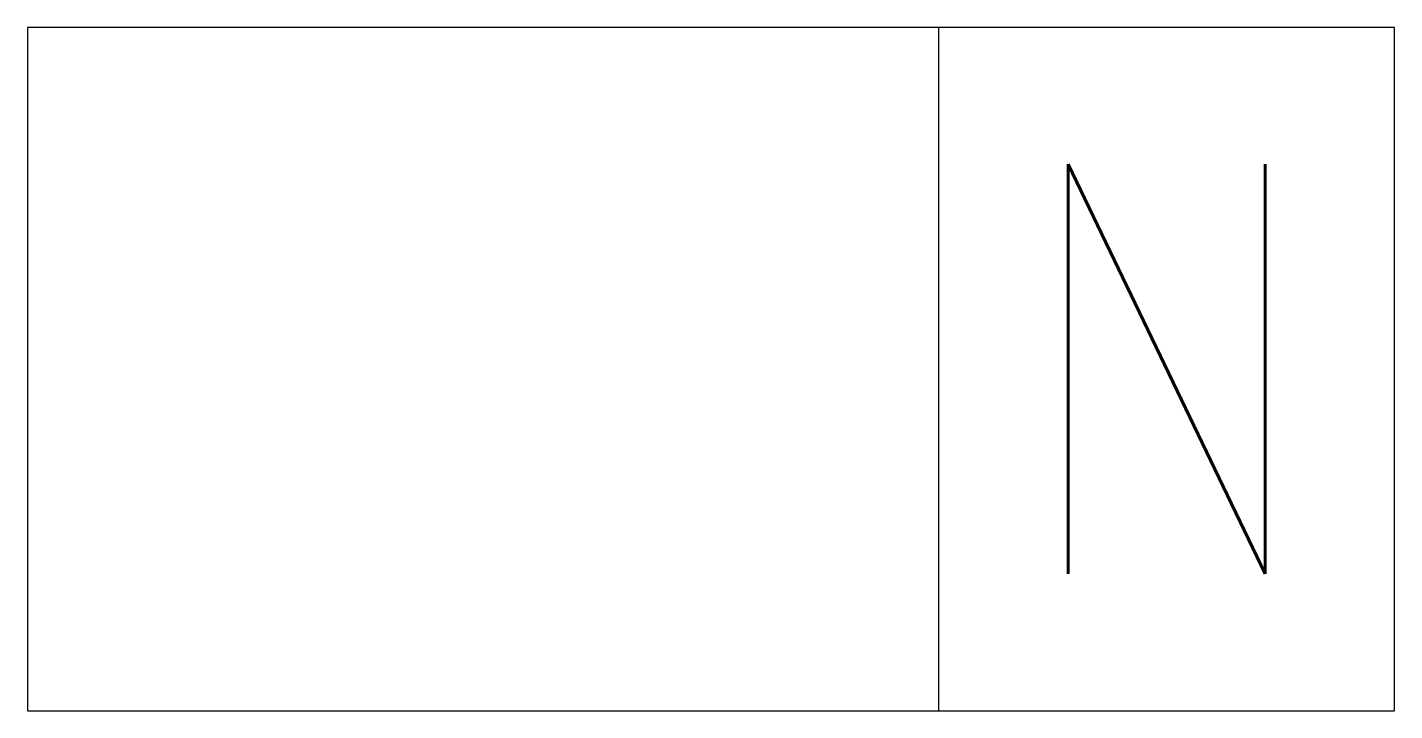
# Model space of a CAD drawing. Header units: millimetres. Extents: x -3 to 3, y 0 to 3.
import ezdxf
from ezdxf.enums import TextEntityAlignment as Align

# ---------------------------------------------------------------- set-up
doc = ezdxf.new("R2010")
doc.units = ezdxf.units.MM
doc.header["$LTSCALE"] = 1000
doc.layers.add('E-EQUIP', color=4, linetype='Continuous')
doc.styles.add('E-TEXT', font='romans.shx', dxfattribs={"width": 0.8, "bigfont": 'hztxt.shx'})

msp = doc.modelspace()

# ---------------------------------------------------------------- linework, layer by layer
msp.add_line((1, 0), (1, 3))
msp.add_lwpolyline([(-3, 0), (3, 0), (3, 3), (-3, 3)], close=True)

# ---------------------------------------------------------------- texts
at = {"layer": 'E-EQUIP', "color": 6, "style": 'E-TEXT', "width": 0.8}
msp.add_attdef('N', text='1', height=1.8, dxfattribs=at).set_placement((2, 1.5), align=Align.MIDDLE_CENTER)

doc.saveas('drawing.dxf')
